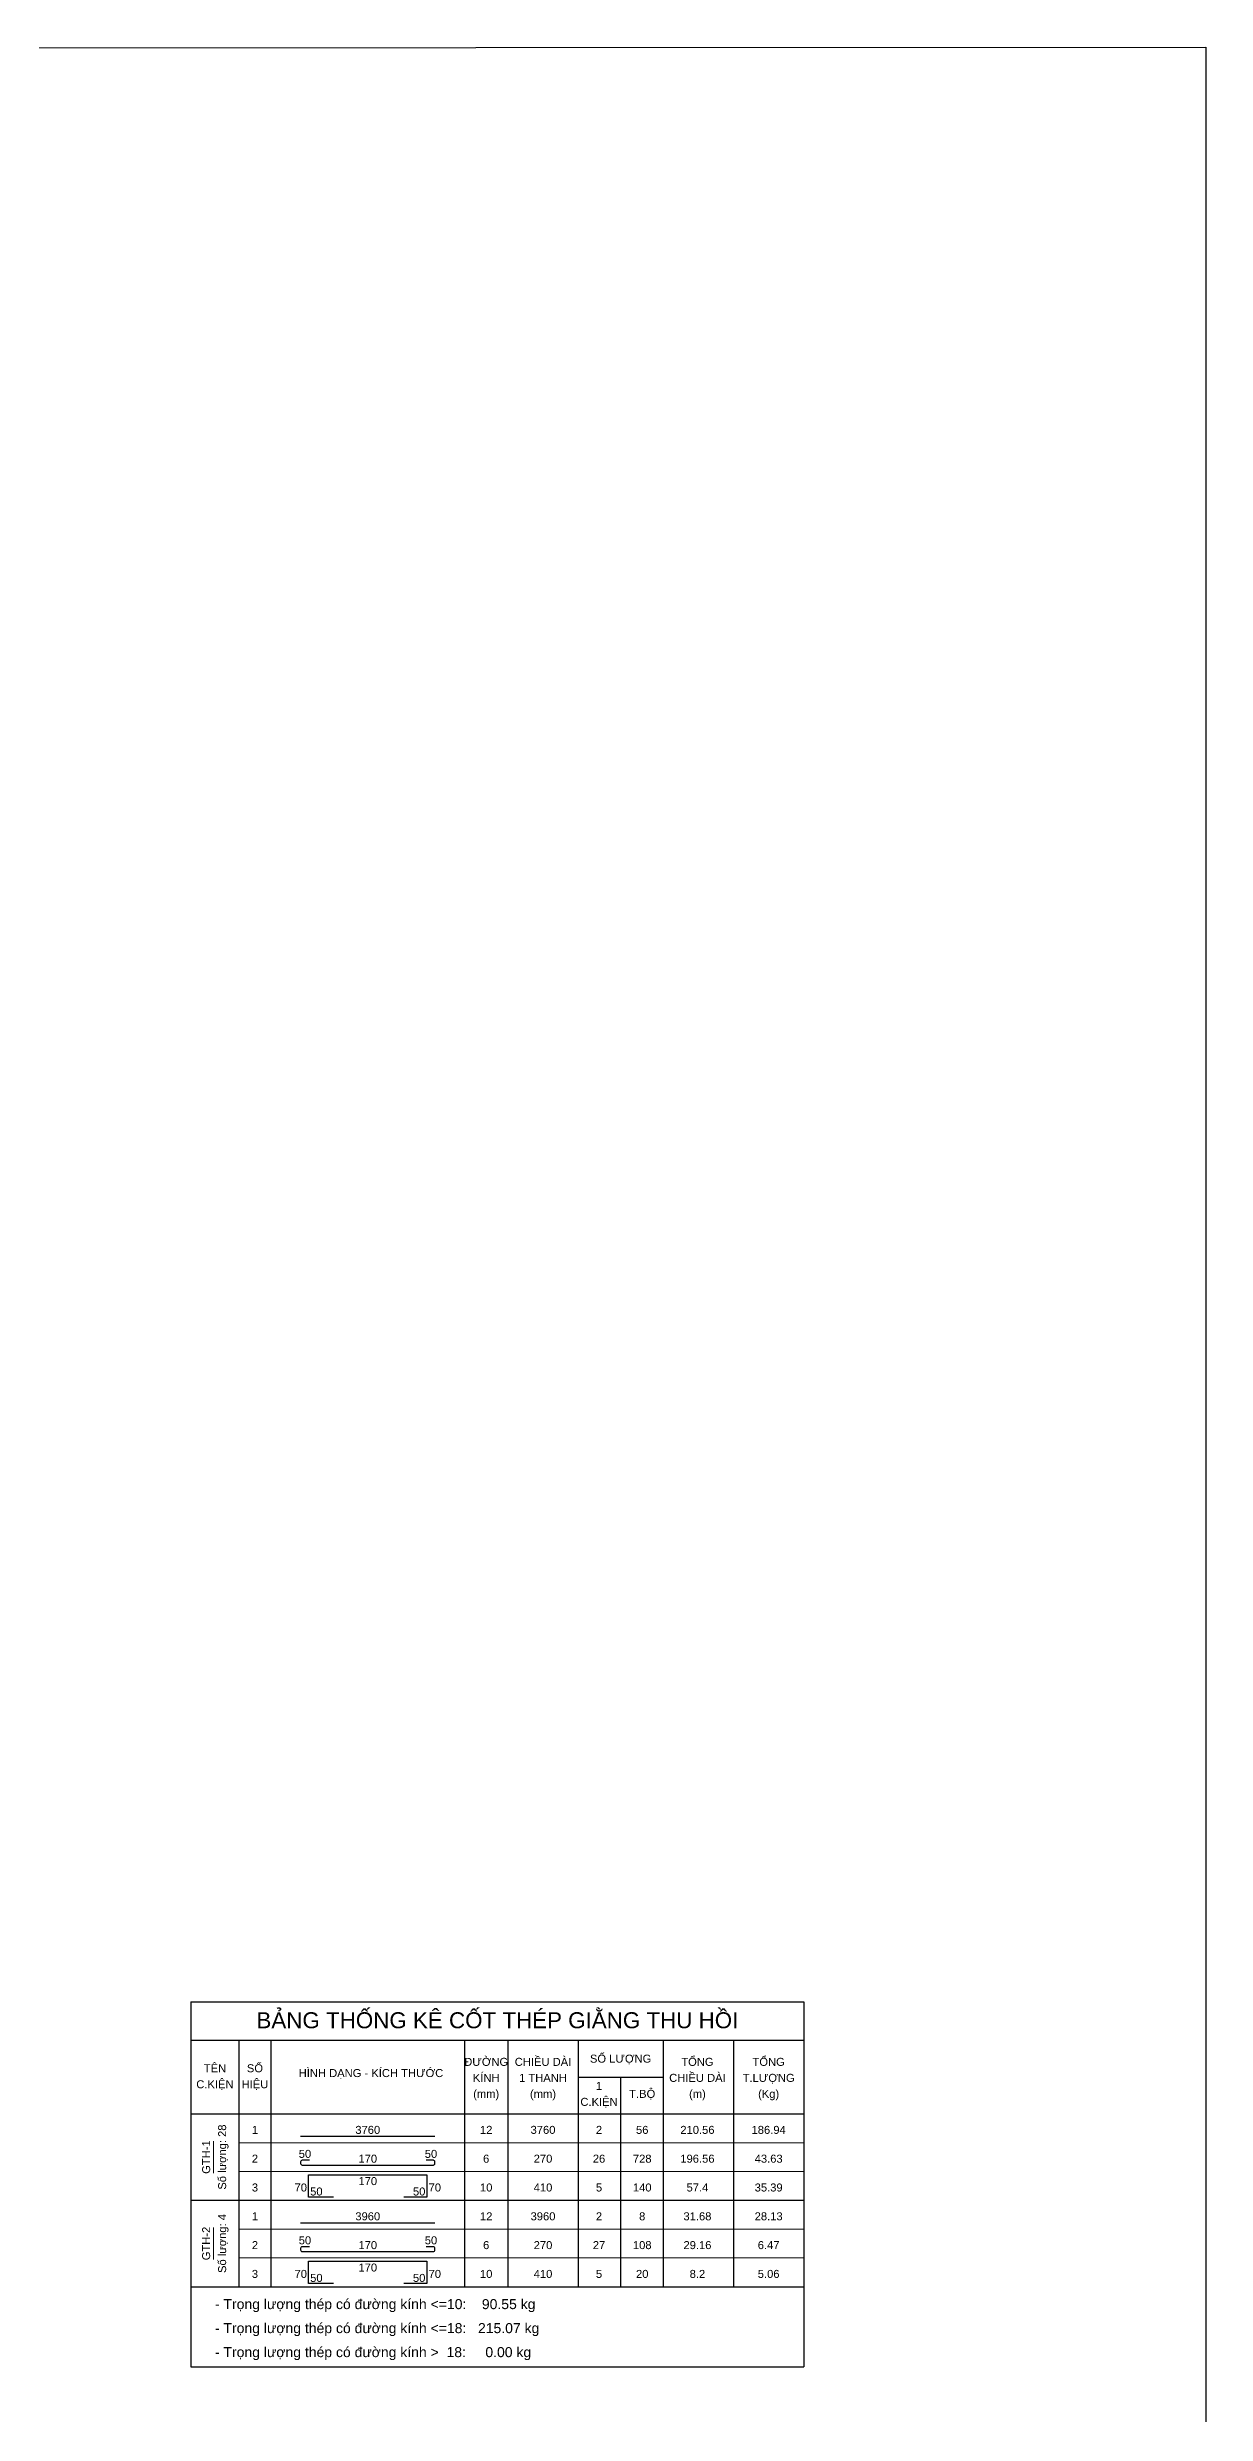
# Model space of a CAD drawing. Header units: millimetres. Extents: x 3174748 to 6019813, y -1021377 to -112338.
# Drawn here: x 3951928 to 3988120, y -324633 to -250704 of the extents above; entities that cross this region are included whole.
import ezdxf
from ezdxf.enums import TextEntityAlignment as Align

# ---------------------------------------------------------------- set-up
doc = ezdxf.new("R2010")
doc.units = ezdxf.units.MM
doc.header["$LTSCALE"] = 60
doc.header["$MEASUREMENT"] = 0
doc.linetypes.add('HIDDEN', pattern=[0.375, 0.25, -0.125])
for name, color, linetype, lineweight in [('LC MANH DUT', 35, 'HIDDEN', 5), ('LC Net dam 1', 30, 'Continuous', 30), ('LC Net thay', 7, 'Continuous', 25), ('LC Text1', 3, 'Continuous', 20)]:
    doc.layers.add(name, color=color, linetype=linetype, lineweight=lineweight)
doc.styles.add('Hoa', font='micross.ttf')
doc.styles.add('Thuong', font='micross.ttf')

msp = doc.modelspace()

# ---------------------------------------------------------------- linework, layer by layer
at = {"layer": 'LC MANH DUT'}
for p, q in [((3957915.2, -316166.6), (3975565.2, -316166.6)), ((3957915.2, -317066.6), (3975565.2, -317066.6)), ((3957915.2, -317966.6), (3975565.2, -317966.6)), ((3957915.2, -318866.6), (3975565.2, -318866.6)), ((3957915.2, -319766.6), (3975565.2, -319766.6)), ((3957915.2, -320666.6), (3975565.2, -320666.6))]:
    msp.add_line(p, q, dxfattribs=at)
at = {"layer": 'LC Net dam 1', "ltscale": 0.3}
msp.add_lwpolyline([(3805637.2, -250777.7), (3988119.7, -250704.2), (3988119.7, -377554.2), (3805637.2, -377627.7)], close=True, dxfattribs=at)
at = {"layer": 'LC Net dam 1'}
for points in [[(3959840.2, -315966.6), (3964040.2, -315966.6)], [(3960865.2, -317866.6), (3960090.2, -317866.6), (3960090.2, -317166.6), (3963790.2, -317166.6), (3963790.2, -317866.6), (3963065.2, -317866.6)], [(3959840.2, -318666.6), (3964040.2, -318666.6)], [(3960865.2, -320566.6), (3960090.2, -320566.6), (3960090.2, -319866.6), (3963790.2, -319866.6), (3963790.2, -320566.6), (3963065.2, -320566.6)]]:
    msp.add_lwpolyline(points, dxfattribs=at)
for points in [[(3960115.2, -316716.6), (3959890.2, -316716.6, 0.4142136), (3959840.2, -316766.6), (3959840.2, -316816.6, 0.4142136), (3959890.2, -316866.6), (3963990.2, -316866.6, 0.4142136), (3964040.2, -316816.6), (3964040.2, -316766.6, 0.4142136), (3963990.2, -316716.6), (3963765.2, -316716.6)], [(3960115.2, -319416.6), (3959890.2, -319416.6, 0.4142136), (3959840.2, -319466.6), (3959840.2, -319516.6, 0.4142136), (3959890.2, -319566.6), (3963990.2, -319566.6, 0.4142136), (3964040.2, -319516.6), (3964040.2, -319466.6, 0.4142136), (3963990.2, -319416.6), (3963765.2, -319416.6)]]:
    msp.add_lwpolyline(points, format="xyb", dxfattribs=at)
at = {"layer": 'LC Net thay'}
for p, q in [((3956415.2, -311766.6), (3975565.2, -311766.6)), ((3956415.2, -311766.6), (3956415.2, -323166.6)), ((3975565.2, -311766.6), (3975565.2, -323166.6)), ((3956415.2, -312966.6), (3975565.2, -312966.6)), ((3957915.2, -312966.6), (3957915.2, -320666.6)), ((3958915.2, -312966.6), (3958915.2, -320666.6)), ((3964965.2, -312966.6), (3964965.2, -320666.6)), ((3966315.2, -312966.6), (3966315.2, -320666.6)), ((3968515.2, -312966.6), (3968515.2, -320666.6)), ((3971165.2, -312966.6), (3971165.2, -320666.6)), ((3973365.2, -312966.6), (3973365.2, -320666.6)), ((3968515.2, -314116.6), (3971165.2, -314116.6)), ((3969840.2, -314116.6), (3969840.2, -320666.6)), ((3956415.2, -315266.6), (3975565.2, -315266.6)), ((3956415.2, -317966.6), (3975565.2, -317966.6)), ((3956415.2, -320666.6), (3975565.2, -320666.6)), ((3956415.2, -320666.6), (3975565.2, -320666.6)), ((3956415.2, -323166.6), (3975565.2, -323166.6))]:
    msp.add_line(p, q, dxfattribs=at)
at = {"layer": 'LC Text1'}
for p, q in [((3957115.2, -317116.6), (3957115.2, -316116.6)), ((3957115.2, -319816.6), (3957115.2, -318816.6))]:
    msp.add_line(p, q, dxfattribs=at)

# ---------------------------------------------------------------- texts
at = {"layer": 'LC Text1', "color": 4, "style": 'Hoa'}
msp.add_text('BẢNG THỐNG KÊ CỐT THÉP GIẰNG THU HỒI', height=500, dxfattribs=at).set_placement((3965990.2, -312591.6), align=Align.CENTER)
at = {"layer": 'LC Text1'}
for s, style, p in [('ĐƯỜNG', 'Hoa', (3965640.2, -313766.6)), ('CHIỀU DÀI', 'Hoa', (3967415.2, -313766.6)), ('SỐ LƯỢNG', 'Hoa', (3969840.2, -313666.6)), ('TỔNG', 'Hoa', (3972240.2, -313766.6)), ('TỔNG', 'Hoa', (3974465.2, -313766.6)), ('C.KIỆN', 'Hoa', (3957165.2, -314466.6)), ('TÊN', 'Hoa', (3957165.2, -313966.6)), ('HIỆU', 'Hoa', (3958415.2, -314466.6)), ('SỐ', 'Hoa', (3958415.2, -313966.6)), ('HÌNH DẠNG - KÍCH THƯỚC', 'Hoa', (3962040.2, -314116.6)), ('KÍNH', 'Hoa', (3965640.2, -314266.6)), ('1 THANH', 'Hoa', (3967415.2, -314266.6)), ('CHIỀU DÀI', 'Hoa', (3972240.2, -314266.6)), ('T.LƯỢNG', 'Hoa', (3974465.2, -314266.6)), ('(mm)', 'Thuong', (3965640.2, -314766.6)), ('(mm)', 'Thuong', (3967415.2, -314766.6)), ('C.KIỆN', 'Hoa', (3969165.2, -315016.6)), ('1', 'Hoa', (3969165.2, -314516.6)), ('T.BỘ', 'Hoa', (3970515.2, -314766.6)), ('(m)', 'Thuong', (3972240.2, -314766.6)), ('(Kg)', 'Thuong', (3974465.2, -314766.6)), ('170', 'Hoa', (3961940.2, -317491.6)), ('170', 'Hoa', (3961940.2, -320191.6))]:
    msp.add_text(s, height=250, dxfattribs=dict(at, style=style)).set_placement(p, align=Align.CENTER)
at = {"layer": 'LC Text1', "style": 'Hoa'}
for s, p in [('Số lượng: 28', (3957515.2, -316616.6)), ('GTH-1', (3957015.2, -316616.6)), ('Số lượng: 4', (3957515.2, -319316.6)), ('GTH-2', (3957015.2, -319316.6))]:
    msp.add_text(s, height=250, rotation=90.00021, dxfattribs=at).set_placement(p, align=Align.CENTER)
for s, p in [('1', (3958415.2, -315966.6)), ('3760', (3961940.2, -315966.6)), ('12', (3965640.2, -315966.6)), ('3760', (3967415.2, -315966.6)), ('2', (3969165.2, -315966.6)), ('56', (3970515.2, -315966.6)), ('210.56', (3972240.2, -315966.6)), ('186.94', (3974465.2, -315966.6)), ('50', (3959977.7, -316716.6)), ('50', (3963915.2, -316716.6)), ('2', (3958415.2, -316866.6)), ('170', (3961940.2, -316866.6)), ('6', (3965640.2, -316866.6)), ('3', (3958415.2, -317766.6)), ('10', (3965640.2, -317766.6)), ('1', (3958415.2, -318666.6)), ('3960', (3961940.2, -318666.6)), ('12', (3965640.2, -318666.6)), ('3960', (3967415.2, -318666.6)), ('2', (3969165.2, -318666.6)), ('8', (3970515.2, -318666.6)), ('31.68', (3972240.2, -318666.6)), ('28.13', (3974465.2, -318666.6)), ('2', (3958415.2, -319566.6)), ('50', (3959977.7, -319416.6)), ('170', (3961940.2, -319566.6)), ('50', (3963915.2, -319416.6)), ('6', (3965640.2, -319566.6)), ('3', (3958415.2, -320466.6)), ('10', (3965640.2, -320466.6))]:
    msp.add_text(s, height=250, dxfattribs=at).set_placement(p, align=Align.BOTTOM_CENTER)
at = {"layer": 'LC Text1', "color": 7, "style": 'Hoa'}
for s, p in [('270', (3967415.2, -316866.6)), ('26', (3969165.2, -316866.6)), ('728', (3970515.2, -316866.6)), ('196.56', (3972240.2, -316866.6)), ('43.63', (3974465.2, -316866.6)), ('410', (3967415.2, -317766.6)), ('5', (3969165.2, -317766.6)), ('140', (3970515.2, -317766.6)), ('57.4', (3972240.2, -317766.6)), ('35.39', (3974465.2, -317766.6)), ('270', (3967415.2, -319566.6)), ('27', (3969165.2, -319566.6)), ('108', (3970515.2, -319566.6)), ('29.16', (3972240.2, -319566.6)), ('6.47', (3974465.2, -319566.6)), ('410', (3967415.2, -320466.6)), ('5', (3969165.2, -320466.6)), ('20', (3970515.2, -320466.6)), ('8.2', (3972240.2, -320466.6)), ('5.06', (3974465.2, -320466.6))]:
    msp.add_text(s, height=250, dxfattribs=at).set_placement(p, align=Align.BOTTOM_CENTER)
at = {"layer": 'LC Text1', "style": 'Hoa'}
for s, p in [('70', (3960040.2, -317691.6)), ('50', (3963740.2, -317816.6)), ('70', (3960040.2, -320391.6)), ('50', (3963740.2, -320516.6))]:
    msp.add_text(s, height=250, dxfattribs=at).set_placement(p, align=Align.RIGHT)
for s, height, p in [('50', 250, (3960140.2, -317816.6)), ('70', 250, (3963840.2, -317691.6)), ('50', 250, (3960140.2, -320516.6)), ('70', 250, (3963840.2, -320391.6)), ('- Trọng lượng thép có đường kính <=10:    90.55 kg', 312.5, (3957165.2, -321366.6)), ('- Trọng lượng thép có đường kính <=18:   215.07 kg', 312.5, (3957165.2, -322116.6)), ('- Trọng lượng thép có đường kính >  18:     0.00 kg', 312.5, (3957165.2, -322866.6))]:
    msp.add_text(s, height=height, dxfattribs=at).set_placement(p)

doc.saveas('drawing.dxf')
